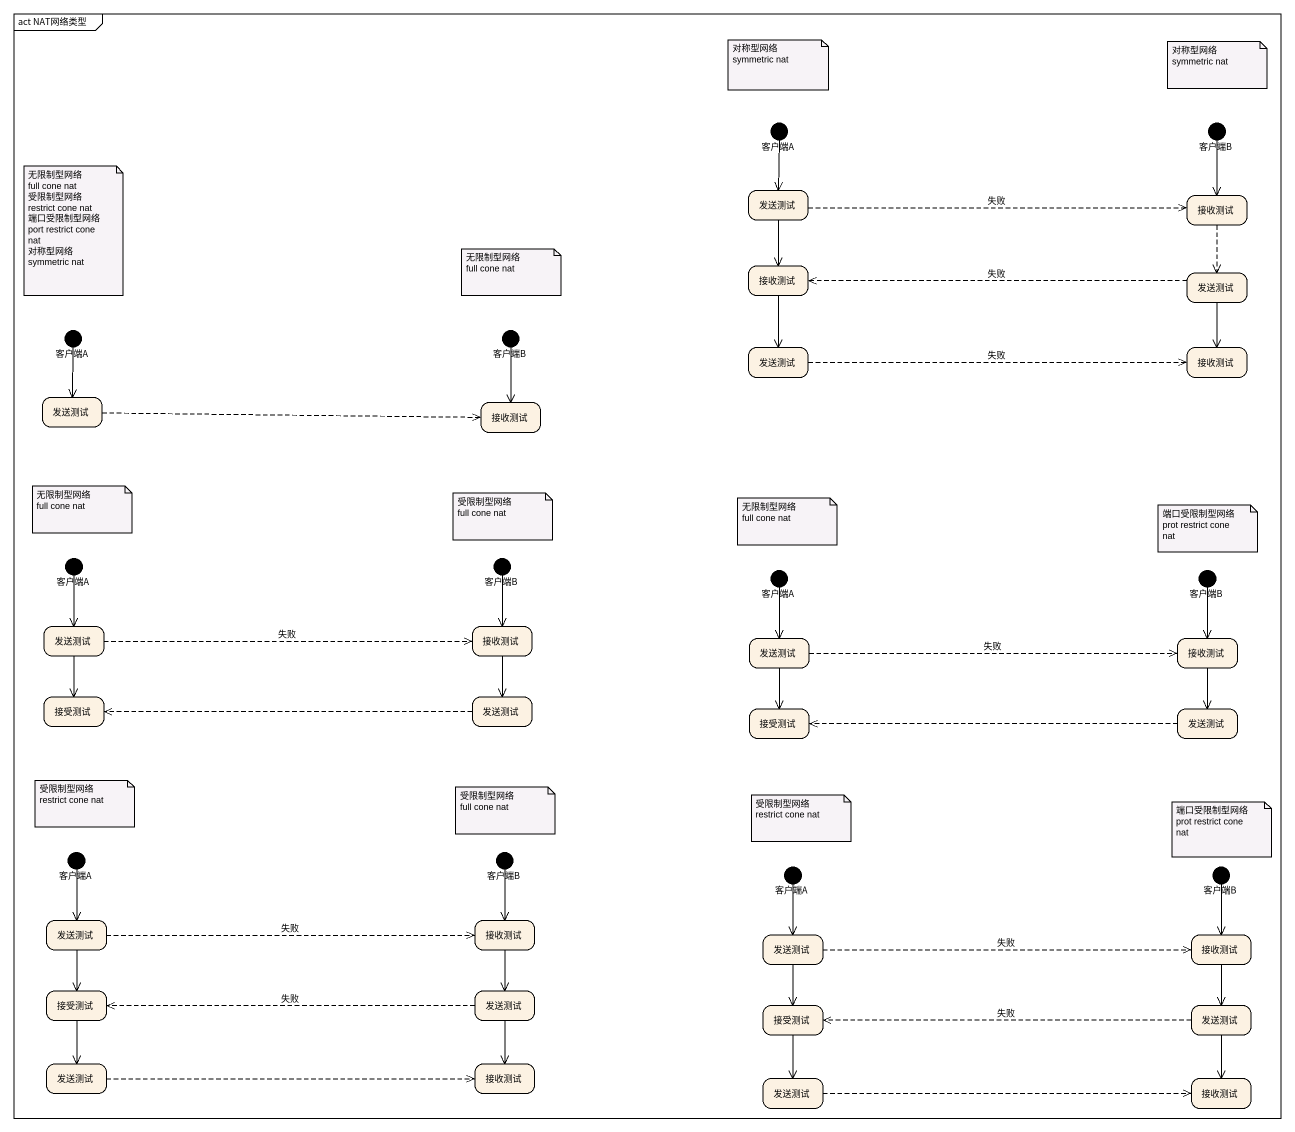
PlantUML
@startuml
mainframe act NAT网络类型
hide empty description
state 客户端A <<start>>
state 客户端B <<start>>
state 发送测试
state 接收测试
state "接收测试" as 接收测试_2
state "发送测试" as 发送测试_2
state "客户端A" as 客户端A_2 <<start>>
state "客户端B" as 客户端B_2 <<start>>
state "发送测试" as 发送测试_3
state "接收测试" as 接收测试_3
state "发送测试" as 发送测试_4
state "接收测试" as 接收测试_4
state "客户端A" as 客户端A_3 <<start>>
state "客户端B" as 客户端B_3 <<start>>
state "客户端A" as 客户端A_4 <<start>>
state "客户端B" as 客户端B_4 <<start>>
state "发送测试" as 发送测试_5
state "接收测试" as 接收测试_5
state "发送测试" as 发送测试_6
state "接收测试" as 接收测试_6
state 接受测试
state "发送测试" as 发送测试_7
state "接受测试" as 接受测试_2
state "发送测试" as 发送测试_8
state "客户端A" as 客户端A_5 <<start>>
state "客户端B" as 客户端B_5 <<start>>
state "客户端A" as 客户端A_6 <<start>>
state "客户端B" as 客户端B_6 <<start>>
state "发送测试" as 发送测试_9
state "接收测试" as 接收测试_7
state "发送测试" as 发送测试_10
state "接收测试" as 接收测试_8
state "接受测试" as 接受测试_3
state "发送测试" as 发送测试_11
state "接受测试" as 接受测试_4
state "发送测试" as 发送测试_12
state "发送测试" as 发送测试_13
state "接收测试" as 接收测试_9
state "发送测试" as 发送测试_14
state "接收测试" as 接收测试_10
客户端A --> 发送测试
客户端B --> 接收测试
发送测试 -right[dashed]-> 接收测试 : 失败
发送测试 --> 接收测试_2
接收测试 -[dashed]-> 发送测试_2
接收测试_2 --> 发送测试_3
发送测试_2 -left[dashed]-> 接收测试_2 : 失败
发送测试_2 --> 接收测试_3
客户端A_2 --> 发送测试_4
客户端B_2 --> 接收测试_4
发送测试_3 -right[dashed]-> 接收测试_3 : 失败
发送测试_4 -right[dashed]-> 接收测试_4
客户端A_3 --> 发送测试_5
客户端B_3 --> 接收测试_5
客户端A_4 --> 发送测试_6
客户端B_4 --> 接收测试_6
发送测试_5 -right[dashed]-> 接收测试_5 : 失败
发送测试_5 --> 接受测试
接收测试_5 --> 发送测试_7
发送测试_6 -right[dashed]-> 接收测试_6 : 失败
发送测试_6 --> 接受测试_2
接收测试_6 --> 发送测试_8
发送测试_7 -left[dashed]-> 接受测试
发送测试_8 -left[dashed]-> 接受测试_2
客户端A_5 --> 发送测试_9
客户端B_5 --> 接收测试_7
客户端A_6 --> 发送测试_10
客户端B_6 --> 接收测试_8
发送测试_9 -right[dashed]-> 接收测试_7 : 失败
发送测试_9 --> 接受测试_3
接收测试_7 --> 发送测试_11
发送测试_10 -right[dashed]-> 接收测试_8 : 失败
发送测试_10 --> 接受测试_4
接收测试_8 --> 发送测试_12
接受测试_3 --> 发送测试_13
发送测试_11 -left[dashed]-> 接受测试_3 : 失败
发送测试_11 --> 接收测试_9
接受测试_4 --> 发送测试_14
发送测试_12 -left[dashed]-> 接受测试_4 : 失败
发送测试_12 --> 接收测试_10
发送测试_13 -right[dashed]-> 接收测试_9
发送测试_14 -right[dashed]-> 接收测试_10
note as N1
  对称型网络
  symmetric nat
end note
note as N2
  对称型网络
  symmetric nat
end note
note as N3
  无限制型网络
  full cone nat
  受限制型网络
  restrict cone nat
  端口受限制型网络
  port restrict cone nat
  对称型网络
  symmetric nat
end note
note as N4
  无限制型网络
  full cone nat
end note
note as N5
  无限制型网络
  full cone nat
end note
note as N6
  受限制型网络
  full cone nat
end note
note as N7
  无限制型网络
  full cone nat
end note
note as N8
  端口受限制型网络
  prot restrict cone nat
end note
note as N9
  受限制型网络
  restrict cone nat
end note
note as N10
  受限制型网络
  full cone nat
end note
note as N11
  受限制型网络
  restrict cone nat
end note
note as N12
  端口受限制型网络
  prot restrict cone nat
end note
@enduml
